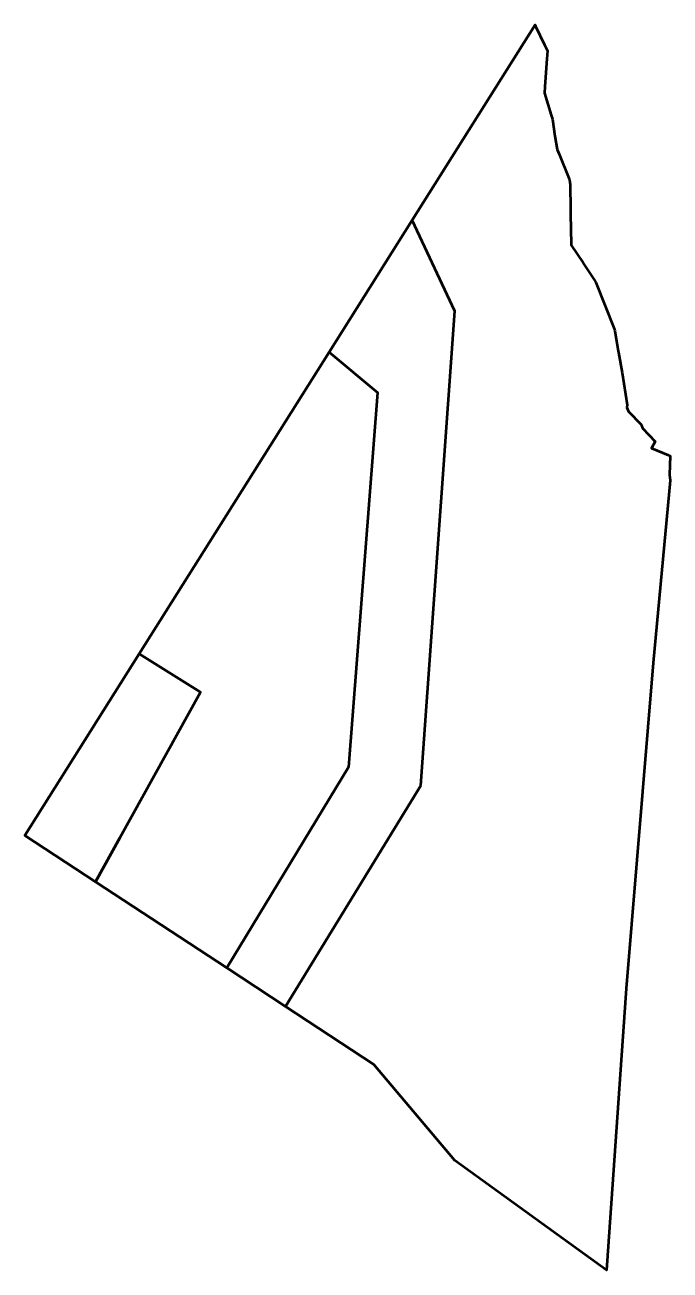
# Model space of a CAD drawing. Header units: metres. Extents: x 807705 to 807823, y 9157203 to 9157431.
import ezdxf

# ---------------------------------------------------------------- set-up
doc = ezdxf.new("R2010")
doc.units = ezdxf.units.M
doc.header["$MEASUREMENT"] = 0
doc.layers.add('2860-21087', color=1, linetype='Continuous')

msp = doc.modelspace()

# ---------------------------------------------------------------- linework, layer by layer
at = {"layer": '2860-21087', "color": 131, "lineweight": 53, "true_color": 0xbbffff}
for points in [[(807777.54, 9157291.29), (807783.76, 9157378.16), (807775.94, 9157394.81), (807798.49, 9157430.6), (807798.58, 9157430.38), (807800.2, 9157426.94), (807800.74, 9157425.86), (807800.66, 9157424.37), (807800.25, 9157419.33), (807800.2, 9157418.09), (807801.4, 9157414.07), (807801.69, 9157413.31), (807802.11, 9157410.24), (807802.52, 9157407.77), (807802.87, 9157406.92), (807804.81, 9157402.21), (807804.89, 9157401.37), (807804.98, 9157396.8), (807805, 9157396.09), (807805, 9157395.94), (807805.1, 9157390.44), (807805.11, 9157390.29), (807807.27, 9157387.03), (807807.32, 9157386.95), (807809.47, 9157383.69), (807809.52, 9157383.6), (807809.6, 9157383.43), (807813.05, 9157374.79), (807813.1, 9157374.54), (807813.73, 9157370.84), (807813.78, 9157370.59), (807814.41, 9157366.9), (807815.34, 9157361), (807815.32, 9157360.5), (807815.61, 9157359.82), (807817.9, 9157357.4), (807818.18, 9157356.72), (807820.47, 9157354.3), (807819.82, 9157353.07), (807822.93, 9157351.77), (807823.22, 9157351.66), (807823.1, 9157348.19), (807823.23, 9157347.13), (807820.13, 9157313.76), (807815.19, 9157254.13), (807811.57, 9157202.53), (807783.8, 9157222.61), (807768.95, 9157240.19), (807752.73, 9157250.83)], [(807717.92, 9157273.67), (807705, 9157282.16), (807725.95, 9157315.43), (807737.17, 9157308.41), (807722.38, 9157281.72)]]:
    msp.add_lwpolyline(points, close=True, dxfattribs=at)
at = {"layer": '2860-21087', "color": 3, "lineweight": 53, "true_color": 0x00ff00}
msp.add_lwpolyline([(807777.54, 9157291.29), (807783.76, 9157378.16), (807775.94, 9157394.81), (807760.73, 9157370.64), (807769.61, 9157363.29), (807764.32, 9157294.64), (807741.98, 9157257.89), (807752.73, 9157250.83)], close=True, dxfattribs=at)
at = {"layer": '2860-21087', "color": 40, "lineweight": 53, "true_color": 0xffbb00}
msp.add_lwpolyline([(807737.17, 9157308.41), (807725.95, 9157315.43), (807760.73, 9157370.64), (807769.61, 9157363.29), (807764.32, 9157294.64), (807741.98, 9157257.89), (807717.92, 9157273.67), (807722.38, 9157281.72)], close=True, dxfattribs=at)

doc.saveas('drawing.dxf')
